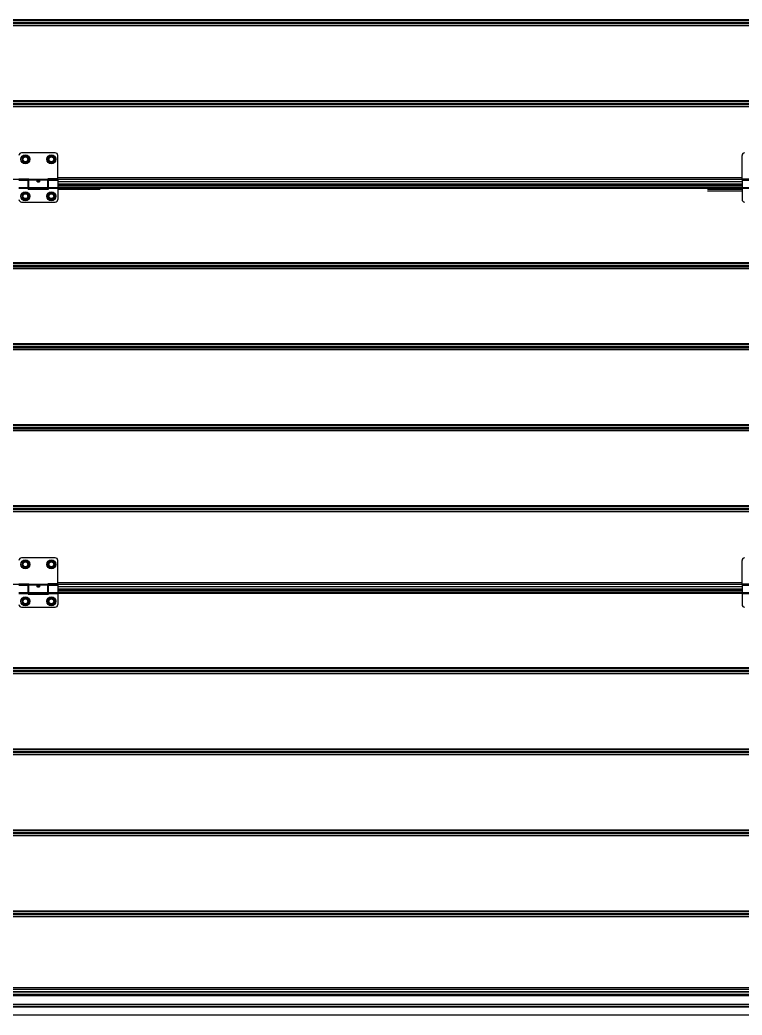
# Model space of a CAD drawing. Header units: millimetres. Extents: x 21899 to 38731, y -5425 to 3612.
# Drawn here: x 32170 to 33285, y -5423 to -3887 of the extents above; entities that cross this region are included whole.
import ezdxf

# ---------------------------------------------------------------- set-up
doc = ezdxf.new("R2010")
doc.units = ezdxf.units.MM

msp = doc.modelspace()

# ---------------------------------------------------------------- linework, layer by layer
at = {"color": 9, "linetype": 'Continuous'}
for p, q in [((32294.1, -3887.4), (31376.6, -3887.4)), ((31376.6, -3888.2), (32294.1, -3888.2)), ((31376.6, -3891.2), (32294.1, -3891.2)), ((31376.6, -3892.7), (32294.1, -3892.7)), ((31376.6, -3895.7), (32294.1, -3895.7)), ((32294.1, -3896.5), (31376.6, -3896.5)), ((33231.8, -3887.4), (32294.1, -3887.4)), ((32294.1, -3888.2), (33231.8, -3888.2)), ((32294.1, -3891.2), (33231.8, -3891.2)), ((32294.1, -3892.7), (33231.8, -3892.7)), ((32294.1, -3895.7), (33231.8, -3895.7)), ((33231.8, -3896.5), (32294.1, -3896.5)), ((34122.9, -3887.4), (33231.8, -3887.4)), ((33231.8, -3888.2), (34122.9, -3888.2)), ((33231.8, -3891.2), (34122.9, -3891.2)), ((33231.8, -3892.7), (34122.9, -3892.7)), ((33231.8, -3895.7), (34122.9, -3895.7)), ((34122.9, -3896.5), (33231.8, -3896.5)), ((32294.1, -4012.4), (31376.6, -4012.4)), ((31376.6, -4013.2), (32294.1, -4013.2)), ((31376.6, -4016.2), (32294.1, -4016.2)), ((31376.6, -4017.7), (32294.1, -4017.7)), ((31376.6, -4020.7), (32294.1, -4020.7)), ((32294.1, -4021.5), (31376.6, -4021.5)), ((33231.8, -4012.4), (32294.1, -4012.4)), ((32294.1, -4013.2), (33231.8, -4013.2)), ((32294.1, -4016.2), (33231.8, -4016.2)), ((32294.1, -4017.7), (33231.8, -4017.7)), ((32294.1, -4020.7), (33231.8, -4020.7)), ((33231.8, -4021.5), (32294.1, -4021.5)), ((34122.9, -4012.4), (33231.8, -4012.4)), ((33231.8, -4013.2), (34122.9, -4013.2)), ((33231.8, -4016.2), (34122.9, -4016.2)), ((33231.8, -4017.7), (34122.9, -4017.7)), ((33231.8, -4020.7), (34122.9, -4020.7)), ((34122.9, -4021.5), (33231.8, -4021.5)), ((32294.1, -4133.5), (31376.6, -4133.5)), ((32213.4, -4133.6), (32184.4, -4133.6)), ((32213.4, -4134.8), (32184.4, -4134.8)), ((32294.1, -4131), (32228.9, -4131)), ((32294.1, -4137.3), (32228.9, -4137.3)), ((32294.1, -4141), (32228.9, -4141)), ((32228.9, -4144.8), (32294.1, -4144.8)), ((33231.8, -4131), (32294.1, -4131)), ((33231.8, -4133.5), (32294.1, -4133.5)), ((33231.8, -4137.3), (32294.1, -4137.3)), ((33231.8, -4141), (32294.1, -4141)), ((32294.1, -4144.8), (33231.8, -4144.8)), ((33284.9, -4131), (33231.8, -4131)), ((34140.9, -4133.5), (33231.8, -4133.5)), ((33284.9, -4137.3), (33231.8, -4137.3)), ((33284.9, -4141), (33231.8, -4141)), ((33231.8, -4144.8), (33284.9, -4144.8)), ((32168.9, -4146.1), (32183.4, -4146.1)), ((32168.9, -4147.3), (32183.4, -4147.3)), ((32183.4, -4147.1), (32214.4, -4147.1)), ((32183.4, -4148.5), (32214.4, -4148.5)), ((32214.4, -4146.1), (32228.9, -4146.1)), ((32214.4, -4147.3), (32228.9, -4147.3)), ((32228.9, -4147.1), (32294.1, -4147.1)), ((32228.9, -4148.5), (32294.1, -4148.5)), ((32294.1, -4147.1), (33231.8, -4147.1)), ((33231.8, -4147.1), (33284.9, -4147.1)), ((33231.8, -4148.5), (33284.9, -4148.5)), ((33231.8, -4151.4), (33284.9, -4151.4)), ((33284.9, -4146.1), (33299.4, -4146.1)), ((33284.9, -4147.3), (33299.4, -4147.3)), ((32294.1, -4262.4), (31376.6, -4262.4)), ((31376.6, -4263.2), (32294.1, -4263.2)), ((31376.6, -4266.2), (32294.1, -4266.2)), ((31376.6, -4267.7), (32294.1, -4267.7)), ((33231.8, -4262.4), (32294.1, -4262.4)), ((32294.1, -4263.2), (33231.8, -4263.2)), ((32294.1, -4266.2), (33231.8, -4266.2)), ((32294.1, -4267.7), (33231.8, -4267.7)), ((34122.9, -4262.4), (33231.8, -4262.4)), ((33231.8, -4263.2), (34122.9, -4263.2)), ((33231.8, -4266.2), (34122.9, -4266.2)), ((33231.8, -4267.7), (34122.9, -4267.7)), ((31376.6, -4270.7), (32294.1, -4270.7)), ((32294.1, -4271.5), (31376.6, -4271.5)), ((32294.1, -4270.7), (33231.8, -4270.7)), ((33231.8, -4271.5), (32294.1, -4271.5)), ((33231.8, -4270.7), (34122.9, -4270.7)), ((34122.9, -4271.5), (33231.8, -4271.5)), ((32294.1, -4387.4), (31363.4, -4387.4)), ((31363.4, -4388.2), (32294.1, -4388.2)), ((31363.4, -4391.2), (32294.1, -4391.2)), ((33231.8, -4387.4), (32294.1, -4387.4)), ((32294.1, -4388.2), (33231.8, -4388.2)), ((32294.1, -4391.2), (33231.8, -4391.2)), ((34122.9, -4387.4), (33231.8, -4387.4)), ((33231.8, -4388.2), (34122.9, -4388.2)), ((33231.8, -4391.2), (34122.9, -4391.2)), ((31363.4, -4392.7), (32294.1, -4392.7)), ((31363.4, -4395.7), (32294.1, -4395.7)), ((32294.1, -4396.5), (31376.6, -4396.5)), ((32294.1, -4392.7), (33231.8, -4392.7)), ((32294.1, -4395.7), (33231.8, -4395.7)), ((33231.8, -4396.5), (32294.1, -4396.5)), ((33231.8, -4392.7), (34122.9, -4392.7)), ((33231.8, -4395.7), (34122.9, -4395.7)), ((34122.9, -4396.5), (33231.8, -4396.5)), ((32294.1, -4512.4), (31376.6, -4512.4)), ((31376.6, -4513.2), (32294.1, -4513.2)), ((33231.8, -4512.4), (32294.1, -4512.4)), ((32294.1, -4513.2), (33231.8, -4513.2)), ((34122.9, -4512.4), (33231.8, -4512.4)), ((33231.8, -4513.2), (34122.9, -4513.2)), ((31376.6, -4516.2), (32294.1, -4516.2)), ((31376.6, -4517.7), (32294.1, -4517.7)), ((31376.6, -4520.7), (32294.1, -4520.7)), ((32294.1, -4521.5), (31376.6, -4521.5)), ((32294.1, -4516.2), (33231.8, -4516.2)), ((32294.1, -4517.7), (33231.8, -4517.7)), ((32294.1, -4520.7), (33231.8, -4520.7)), ((33231.8, -4521.5), (32294.1, -4521.5)), ((33231.8, -4516.2), (34122.9, -4516.2)), ((33231.8, -4517.7), (34122.9, -4517.7)), ((33231.8, -4520.7), (34122.9, -4520.7)), ((34122.9, -4521.5), (33231.8, -4521.5)), ((32294.1, -4637.4), (31376.6, -4637.4)), ((31376.6, -4638.2), (32294.1, -4638.2)), ((31376.6, -4641.2), (32294.1, -4641.2)), ((31376.6, -4642.7), (32294.1, -4642.7)), ((31376.6, -4645.7), (32294.1, -4645.7)), ((32294.1, -4646.5), (31376.6, -4646.5)), ((33231.8, -4637.4), (32294.1, -4637.4)), ((32294.1, -4638.2), (33231.8, -4638.2)), ((32294.1, -4641.2), (33231.8, -4641.2)), ((32294.1, -4642.7), (33231.8, -4642.7)), ((32294.1, -4645.7), (33231.8, -4645.7)), ((33231.8, -4646.5), (32294.1, -4646.5)), ((34122.9, -4637.4), (33231.8, -4637.4)), ((33231.8, -4638.2), (34122.9, -4638.2)), ((33231.8, -4641.2), (34122.9, -4641.2)), ((33231.8, -4642.7), (34122.9, -4642.7)), ((33231.8, -4645.7), (34122.9, -4645.7)), ((34122.9, -4646.5), (33231.8, -4646.5)), ((33231.8, -4758.5), (31376.6, -4758.5)), ((32213.4, -4758.6), (32184.4, -4758.6)), ((32213.4, -4759.8), (32184.4, -4759.8)), ((33231.8, -4756), (32228.9, -4756)), ((33284.9, -4756), (33231.8, -4756)), ((34140.9, -4758.5), (33231.8, -4758.5)), ((32168.9, -4771.1), (32183.4, -4771.1)), ((32168.9, -4772.3), (32183.4, -4772.3)), ((32183.4, -4772.1), (32214.4, -4772.1)), ((32183.4, -4773.5), (32214.4, -4773.5)), ((32214.4, -4771.1), (32228.9, -4771.1)), ((32214.4, -4772.3), (32228.9, -4772.3)), ((33231.8, -4762.3), (32228.9, -4762.3)), ((33231.8, -4766), (32228.9, -4766)), ((32228.9, -4769.8), (33231.8, -4769.8)), ((32228.9, -4772.1), (33231.8, -4772.1)), ((33284.9, -4762.3), (33231.8, -4762.3)), ((33284.9, -4766), (33231.8, -4766)), ((33231.8, -4769.8), (33284.9, -4769.8)), ((33231.8, -4772.1), (33284.9, -4772.1)), ((33284.9, -4771.1), (33299.4, -4771.1)), ((33284.9, -4772.3), (33299.4, -4772.3)), ((32294.1, -4887.4), (31376.6, -4887.4)), ((31376.6, -4888.2), (32294.1, -4888.2)), ((31376.6, -4891.2), (32294.1, -4891.2)), ((31376.6, -4892.7), (32294.1, -4892.7)), ((31376.6, -4895.7), (32294.1, -4895.7)), ((32294.1, -4896.5), (31376.6, -4896.5)), ((33231.8, -4887.4), (32294.1, -4887.4)), ((32294.1, -4888.2), (33231.8, -4888.2)), ((32294.1, -4891.2), (33231.8, -4891.2)), ((32294.1, -4892.7), (33231.8, -4892.7)), ((32294.1, -4895.7), (33231.8, -4895.7)), ((33231.8, -4896.5), (32294.1, -4896.5)), ((34122.9, -4887.4), (33231.8, -4887.4)), ((33231.8, -4888.2), (34122.9, -4888.2)), ((33231.8, -4891.2), (34122.9, -4891.2)), ((33231.8, -4892.7), (34122.9, -4892.7)), ((33231.8, -4895.7), (34122.9, -4895.7)), ((34122.9, -4896.5), (33231.8, -4896.5)), ((32294.1, -5012.4), (31376.6, -5012.4)), ((31376.6, -5013.2), (32294.1, -5013.2)), ((31376.6, -5016.2), (32294.1, -5016.2)), ((31376.6, -5017.7), (32294.1, -5017.7)), ((31376.6, -5020.7), (32294.1, -5020.7)), ((33231.8, -5012.4), (32294.1, -5012.4)), ((32294.1, -5013.2), (33231.8, -5013.2)), ((32294.1, -5016.2), (33231.8, -5016.2)), ((32294.1, -5017.7), (33231.8, -5017.7)), ((32294.1, -5020.7), (33231.8, -5020.7)), ((34122.9, -5012.4), (33231.8, -5012.4)), ((33231.8, -5013.2), (34122.9, -5013.2)), ((33231.8, -5016.2), (34122.9, -5016.2)), ((33231.8, -5017.7), (34122.9, -5017.7)), ((33231.8, -5020.7), (34122.9, -5020.7)), ((32294.1, -5021.5), (31376.6, -5021.5)), ((33231.8, -5021.5), (32294.1, -5021.5)), ((34122.9, -5021.5), (33231.8, -5021.5)), ((32294.1, -5137.4), (31376.6, -5137.4)), ((31376.6, -5138.2), (32294.1, -5138.2)), ((31376.6, -5141.2), (32294.1, -5141.2)), ((31376.6, -5142.7), (32294.1, -5142.7)), ((33231.8, -5137.4), (32294.1, -5137.4)), ((32294.1, -5138.2), (33231.8, -5138.2)), ((32294.1, -5141.2), (33231.8, -5141.2)), ((32294.1, -5142.7), (33231.8, -5142.7)), ((34027.4, -5137.4), (33231.8, -5137.4)), ((33231.8, -5138.2), (34027.4, -5138.2)), ((33231.8, -5141.2), (34027.6, -5141.2)), ((33231.8, -5142.7), (34028.2, -5142.7)), ((31376.6, -5145.7), (32294.1, -5145.7)), ((32294.1, -5146.5), (31376.6, -5146.5)), ((32294.1, -5145.7), (33231.8, -5145.7)), ((33231.8, -5146.5), (32294.1, -5146.5)), ((33231.8, -5145.7), (34030.6, -5145.7)), ((34031.9, -5146.5), (33231.8, -5146.5)), ((32294.1, -5262.4), (31376.6, -5262.4)), ((31376.6, -5263.2), (32294.1, -5263.2)), ((31376.6, -5266.2), (32294.1, -5266.2)), ((34116.4, -5262.4), (32294.1, -5262.4)), ((32294.1, -5263.2), (34116.4, -5263.2)), ((32294.1, -5266.2), (34116.4, -5266.2)), ((31376.6, -5267.7), (32294.1, -5267.7)), ((31376.6, -5270.7), (32294.1, -5270.7)), ((32294.1, -5271.5), (31376.6, -5271.5)), ((32294.1, -5267.7), (34116.4, -5267.7)), ((32294.1, -5270.7), (34116.4, -5270.7)), ((34116.4, -5271.5), (32294.1, -5271.5)), ((32294.1, -5381), (31376.6, -5381)), ((32294.1, -5383.5), (31376.6, -5383.5)), ((32294.1, -5387.3), (31376.6, -5387.3)), ((34120.9, -5381), (32294.1, -5381)), ((34120.9, -5383.5), (32294.1, -5383.5)), ((34120.9, -5387.3), (32294.1, -5387.3)), ((32294.1, -5391), (31376.6, -5391)), ((34120.9, -5391), (32294.1, -5391)), ((34140.9, -5406.5), (31376.6, -5406.5)), ((34087.1, -5406.5), (31418.1, -5406.5))]:
    msp.add_line(p, q, dxfattribs=at)
at = {"color": 7, "linetype": 'Continuous'}
for p, q in [((32224.9, -4092.5), (32172.9, -4092.5)), ((32176.1, -4097.5), (32173.2, -4102.5)), ((32181.8, -4097.5), (32176.1, -4097.5)), ((32184.6, -4102.5), (32181.8, -4097.5)), ((32216.1, -4097.5), (32213.2, -4102.5)), ((32221.8, -4097.5), (32216.1, -4097.5)), ((32224.6, -4102.5), (32221.8, -4097.5)), ((32228.9, -4132.5), (32228.9, -4096.5)), ((33284.9, -4132.5), (33284.9, -4096.5)), ((32173.2, -4102.5), (32176.1, -4107.4)), ((32176.1, -4107.4), (32181.8, -4107.4)), ((32181.8, -4107.4), (32184.6, -4102.5)), ((32213.2, -4102.5), (32216.1, -4107.4)), ((32216.1, -4107.4), (32221.8, -4107.4)), ((32221.8, -4107.4), (32224.6, -4102.5)), ((32168.9, -4132.5), (32184.4, -4132.5)), ((32168.9, -4134.5), (32183.4, -4134.5)), ((32183.4, -4148.5), (32183.4, -4134.5)), ((32184.4, -4135.5), (32183.4, -4135.5)), ((32184.4, -4145.5), (32183.4, -4145.5)), ((32184.4, -4146.5), (32184.4, -4132.5)), ((32228.9, -4132.5), (32213.4, -4132.5)), ((32213.4, -4146.5), (32213.4, -4132.5)), ((32214.4, -4135.5), (32213.4, -4135.5)), ((32214.4, -4145.5), (32213.4, -4145.5)), ((32214.4, -4134.5), (32228.9, -4134.5)), ((32214.4, -4148.5), (32214.4, -4134.5)), ((32228.9, -4134.5), (32228.9, -4164.5)), ((32294.1, -4137.4), (32228.9, -4137.4)), ((32294.1, -4143), (32228.9, -4143)), ((33231.8, -4137.4), (32294.1, -4137.4)), ((33231.8, -4143), (32294.1, -4143)), ((33284.9, -4137.4), (33231.8, -4137.4)), ((33284.9, -4143), (33231.8, -4143)), ((33284.9, -4132.5), (33300.4, -4132.5)), ((33284.9, -4134.5), (33299.4, -4134.5)), ((33284.9, -4134.5), (33284.9, -4164.5)), ((32176.1, -4154.5), (32173.2, -4159.5)), ((32173.2, -4159.5), (32176.1, -4164.4)), ((32181.8, -4154.5), (32176.1, -4154.5)), ((32184.6, -4159.5), (32181.8, -4154.5)), ((32181.8, -4164.4), (32184.6, -4159.5)), ((32214.4, -4147), (32183.4, -4147)), ((32183.4, -4148.5), (32214.4, -4148.5)), ((32213.4, -4146.5), (32184.4, -4146.5)), ((32216.1, -4154.5), (32213.2, -4159.5)), ((32213.2, -4159.5), (32216.1, -4164.4)), ((32221.8, -4154.5), (32216.1, -4154.5)), ((32224.6, -4159.5), (32221.8, -4154.5)), ((32221.8, -4164.4), (32224.6, -4159.5)), ((32294.1, -4147), (32228.9, -4147)), ((33231.8, -4147), (32294.1, -4147)), ((33284.9, -4147), (33231.8, -4147)), ((32172.9, -4168.5), (32224.9, -4168.5)), ((32176.1, -4164.4), (32181.8, -4164.4)), ((32216.1, -4164.4), (32221.8, -4164.4)), ((32224.9, -4717.5), (32172.9, -4717.5)), ((32176.1, -4722.5), (32173.2, -4727.5)), ((32173.2, -4727.5), (32176.1, -4732.4)), ((32181.8, -4722.5), (32176.1, -4722.5)), ((32184.6, -4727.5), (32181.8, -4722.5)), ((32181.8, -4732.4), (32184.6, -4727.5)), ((32216.1, -4722.5), (32213.2, -4727.5)), ((32213.2, -4727.5), (32216.1, -4732.4)), ((32221.8, -4722.5), (32216.1, -4722.5)), ((32224.6, -4727.5), (32221.8, -4722.5)), ((32221.8, -4732.4), (32224.6, -4727.5)), ((32228.9, -4757.5), (32228.9, -4721.5)), ((33284.9, -4757.5), (33284.9, -4721.5)), ((32176.1, -4732.4), (32181.8, -4732.4)), ((32216.1, -4732.4), (32221.8, -4732.4)), ((32168.9, -4757.5), (32184.4, -4757.5)), ((32168.9, -4759.5), (32183.4, -4759.5)), ((32183.4, -4773.5), (32183.4, -4759.5)), ((32184.4, -4771.5), (32184.4, -4757.5)), ((32228.9, -4757.5), (32213.4, -4757.5)), ((32213.4, -4771.5), (32213.4, -4757.5)), ((32214.4, -4759.5), (32228.9, -4759.5)), ((32214.4, -4773.5), (32214.4, -4759.5)), ((32228.9, -4759.5), (32228.9, -4789.5)), ((33284.9, -4757.5), (33300.4, -4757.5)), ((33284.9, -4759.5), (33299.4, -4759.5)), ((33284.9, -4759.5), (33284.9, -4789.5)), ((32184.4, -4760.5), (32183.4, -4760.5)), ((32184.4, -4770.5), (32183.4, -4770.5)), ((32214.4, -4772), (32183.4, -4772)), ((32183.4, -4773.5), (32214.4, -4773.5)), ((32213.4, -4771.5), (32184.4, -4771.5)), ((32214.4, -4760.5), (32213.4, -4760.5)), ((32214.4, -4770.5), (32213.4, -4770.5)), ((33231.8, -4762.4), (32228.9, -4762.4)), ((33231.8, -4768), (32228.9, -4768)), ((33231.8, -4772), (32228.9, -4772)), ((33284.9, -4762.4), (33231.8, -4762.4)), ((33284.9, -4768), (33231.8, -4768)), ((33284.9, -4772), (33231.8, -4772)), ((32176.1, -4779.5), (32173.2, -4784.5)), ((32173.2, -4784.5), (32176.1, -4789.4)), ((32181.8, -4779.5), (32176.1, -4779.5)), ((32176.1, -4789.4), (32181.8, -4789.4)), ((32184.6, -4784.5), (32181.8, -4779.5)), ((32181.8, -4789.4), (32184.6, -4784.5)), ((32216.1, -4779.5), (32213.2, -4784.5)), ((32213.2, -4784.5), (32216.1, -4789.4)), ((32221.8, -4779.5), (32216.1, -4779.5)), ((32216.1, -4789.4), (32221.8, -4789.4)), ((32224.6, -4784.5), (32221.8, -4779.5)), ((32221.8, -4789.4), (32224.6, -4784.5)), ((32172.9, -4793.5), (32224.9, -4793.5)), ((32294.1, -5387.4), (31376.6, -5387.4)), ((34120.9, -5387.4), (32294.1, -5387.4)), ((34253.9, -5393), (31259.9, -5393)), ((34087.1, -5393), (31418.1, -5393)), ((30976.4, -5410.4), (34576.4, -5410.4)), ((34157.4, -5409.7), (31325.4, -5409.7)), ((33160.2, -5423), (31376.6, -5423)), ((34140.9, -5423), (32294.1, -5423)), ((34087.1, -5423), (33162.9, -5423))]:
    msp.add_line(p, q, dxfattribs=at)
for p, q in [((34251.9, -5410.5), (31261.9, -5410.5)), ((34087.1, -5410.5), (31418.1, -5410.5))]:
    msp.add_line(p, q)
for centre, radius in [((32178.9, -4102.5), 7), ((32178.9, -4102.5), 3.75), ((32218.9, -4102.5), 7), ((32218.9, -4102.5), 3.75), ((32178.9, -4159.5), 7), ((32178.9, -4159.5), 3.75), ((32218.9, -4159.5), 7), ((32218.9, -4159.5), 3.75), ((32178.9, -4727.5), 7), ((32178.9, -4727.5), 3.75), ((32218.9, -4727.5), 7), ((32218.9, -4727.5), 3.75), ((32178.9, -4784.5), 7), ((32178.9, -4784.5), 3.75), ((32218.9, -4784.5), 7), ((32218.9, -4784.5), 3.75)]:
    msp.add_circle(centre, radius, dxfattribs=at)
at = {"color": 9, "linetype": 'Continuous'}
for centre in [(32178.9, -4102.5), (32218.9, -4102.5), (32178.9, -4159.5), (32218.9, -4159.5), (32178.9, -4727.5), (32218.9, -4727.5), (32178.9, -4784.5), (32218.9, -4784.5)]:
    msp.add_circle(centre, 4.7, dxfattribs=at)
at = {"color": 7, "linetype": 'Continuous'}
for centre, start, end in [((32172.9, -4096.5), 90, 180), ((32224.9, -4096.5), 0, 90), ((33288.9, -4096.5), 90, 180), ((32172.9, -4164.5), 180, 270), ((32224.9, -4164.5), 270, 0), ((33288.9, -4164.5), 180, 270), ((32172.9, -4721.5), 90, 180), ((32224.9, -4721.5), 0, 90), ((33288.9, -4721.5), 90, 180), ((32172.9, -4789.5), 180, 270), ((32224.9, -4789.5), 270, 0), ((33288.9, -4789.5), 180, 270)]:
    msp.add_arc(centre, 4, start, end, dxfattribs=at)
for points, start_tangent, end_tangent in [([(32196.9, -4136.2), (32197, -4135.9), (32197.2, -4135.6), (32197.4, -4135.4), (32197.8, -4135.2), (32198.2, -4135.1), (32198.5, -4135.1), (32199, -4135.1), (32199.4, -4135.1), (32199.8, -4135.1), (32200.1, -4135.3), (32200.4, -4135.4), (32200.7, -4135.6), (32200.8, -4135.9), (32200.9, -4136.2)], (0, 1), (0, -1)), ([(32197, -4136.7), (32197, -4136.6), (32196.9, -4136.2)], (-0.374906, 0.927063), (0, 1)), ([(32200.8, -4136.7), (32200.7, -4136.9), (32200.4, -4137.3), (32200.1, -4137.5), (32199.7, -4137.7), (32199.3, -4137.8), (32198.9, -4137.9), (32198.4, -4137.8), (32198, -4137.7), (32197.7, -4137.5), (32197.4, -4137.2), (32197.1, -4136.9), (32197, -4136.7)], (-0.381296, -0.924453), (-0.374906, 0.927063)), ([(32200.9, -4136.2), (32200.8, -4136.6), (32200.8, -4136.7)], (0, -1), (-0.381296, -0.924453)), ([(32196.9, -4761.2), (32197, -4760.9), (32197.2, -4760.6), (32197.4, -4760.4), (32197.8, -4760.2), (32198.2, -4760.1), (32198.5, -4760.1), (32199, -4760.1), (32199.4, -4760.1), (32199.8, -4760.1), (32200.1, -4760.3), (32200.4, -4760.4), (32200.7, -4760.6), (32200.8, -4760.9), (32200.9, -4761.2)], (0, 1), (0, -1)), ([(32197, -4761.7), (32197, -4761.6), (32196.9, -4761.2)], (-0.374906, 0.927063), (0, 1)), ([(32200.8, -4761.7), (32200.7, -4761.9), (32200.4, -4762.3), (32200.1, -4762.5), (32199.7, -4762.7), (32199.3, -4762.8), (32198.9, -4762.9), (32198.4, -4762.8), (32198, -4762.7), (32197.7, -4762.5), (32197.4, -4762.2), (32197.1, -4761.9), (32197, -4761.7)], (-0.381296, -0.924453), (-0.374906, 0.927063)), ([(32200.9, -4761.2), (32200.8, -4761.6), (32200.8, -4761.7)], (0, -1), (-0.381296, -0.924453))]:
    msp.add_spline(points, degree=3, dxfattribs=dict(at, start_tangent=start_tangent, end_tangent=end_tangent))

doc.saveas('drawing.dxf')
